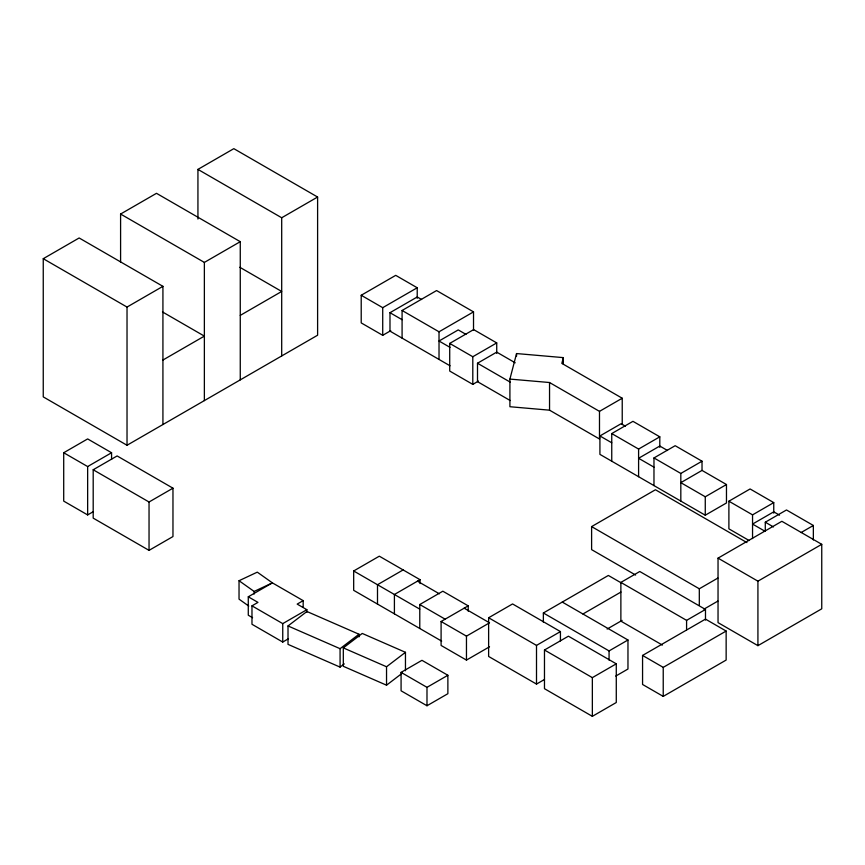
<?xml version="1.0" encoding="UTF-8"?>
<svg xmlns="http://www.w3.org/2000/svg" width="865" height="865" viewBox="0 0 865 865"><rect width="100%" height="100%" fill="white"/><g stroke="black" fill="none" stroke-linecap="round" stroke-linejoin="round"><path stroke-width="1.3" d="M509.907 379.086L549.545 382.525L599.488 411.362L599.488 438.998L549.545 410.172L509.907 406.723L509.907 379.086L516.556 353.558L563.342 357.623L563.342 364.208M563.342 357.623L561.839 363.376L622.227 398.235L622.227 424.564M344.281 663.898L340.075 667.11L288.013 644.371L288.013 625.946L306.934 611.501L359.007 634.24L359.007 636.867M340.075 667.11L340.075 648.685L359.007 634.24M402.312 673.143L386.536 685.188L343.318 666.31L343.318 647.885L362.24 633.44L405.458 652.318L405.458 670.743M386.536 685.188L386.536 666.764L405.458 652.318M197.934 219.04L197.934 169.399L233.831 148.661L317.606 197.036L317.606 335.22L127.025 445.259L43.25 396.884L43.25 258.7L79.148 237.972L162.923 286.337L162.923 424.52M120.592 262.344L120.592 214.044L156.489 193.317L240.265 241.681L240.265 379.876M43.25 258.7L127.025 307.064L162.923 286.337M120.592 214.044L204.367 262.409L240.265 241.681M197.934 169.399L281.698 217.764L317.606 197.036M162.923 360.035L204.367 336.117L162.479 311.93M240.265 315.39L281.698 291.462L239.821 267.274M93.344 511.637L87.646 514.924L63.707 501.105L63.707 452.741L87.646 438.923L111.574 452.741L111.574 459.456M390.764 330.679L382.719 335.317L361.213 322.904L361.213 295.268L395.716 275.351L417.222 287.764L417.222 298.295M63.707 452.741L87.646 466.559L111.574 452.741M93.193 469.76L117.121 455.942L172.968 488.184L172.968 536.549L149.04 550.367L93.193 518.124L93.193 469.76L149.04 502.003L172.968 488.184M361.213 295.268L382.719 307.68L417.222 287.764M450.027 365.798L389.985 331.133L389.985 312.697L417.222 296.976L421.623 299.517M402.084 338.118L402.084 310.481L436.587 290.554L473.523 311.876L473.523 330.311M402.084 310.481L439.02 331.803L473.523 311.876M478.496 381.087L472.798 384.374L449.714 371.053L449.714 343.416L473.652 329.597L496.726 342.918L496.726 353.45M449.714 343.416L472.798 356.737L496.726 342.918M510.177 400.527L477.502 381.66L477.502 363.235L496.726 352.131L515.226 362.813M252.58 617.707L248.277 615.22L248.277 596.796L272.389 582.869L303.172 600.645L303.172 607.219M288.488 638.727L282.747 642.046L251.975 624.271L251.975 605.846L257.965 602.386L248.277 596.796M599.488 411.362L622.227 398.235M441.669 641.127L353.677 590.33L353.677 570.976L379.313 556.184L420.033 579.691L420.033 583.561M303.172 600.645L297.182 604.105L306.859 609.695L306.859 612.323M726.47 484.53L705.267 496.78L680.82 482.659L702.023 470.419L726.47 484.53L726.47 502.965L705.267 515.205L599.921 454.374L599.921 435.949L621.124 423.709L625.427 426.196M251.975 605.846L282.747 623.622L306.859 609.695M611.75 461.207L611.75 433.57L632.953 421.331L659.8 436.825L659.8 447.356M403.122 569.927L377.497 584.729L377.497 604.073M611.75 433.57L638.597 449.065L659.8 436.825M420.033 579.691L394.408 594.493L394.408 613.836M653.972 485.589L653.972 457.942L675.176 445.702L702.023 461.207L702.023 470.419M419.774 628.477L419.774 604.527L442.837 591.206L468.203 605.857L468.203 611.177M653.972 457.942L680.82 473.447L702.023 461.207M635.613 575.041L591.606 549.632L591.606 526.601L655.432 489.752L746.917 542.582M489.525 646.782L466.462 660.092L441.096 645.452L441.096 621.502L468.203 605.857M544.474 679.479L536.505 684.085L488.628 656.449L488.628 617.761L512.567 603.943L560.434 631.58L560.434 640.922M401.079 672.375L421.958 660.319L447.875 675.273L447.875 693.698L426.986 705.754L401.079 690.8L401.079 672.375L426.986 687.329L447.875 675.273M441.096 621.502L466.462 636.143L489.525 622.822L464.17 608.182M749.166 540.549L728.892 528.839L728.892 501.203L750.096 488.963L773.753 502.619L773.753 513.14M543.361 622.216L543.361 612.982L608.355 575.452L620.984 582.751M662.374 645.074L620.875 621.113L620.875 582.415L639.776 571.505L705.483 609.447L705.483 620.119M728.892 501.203L752.55 514.859L773.753 502.619M582.923 613.999L620.951 592.049M488.628 617.761L536.505 645.398L560.434 631.58M779.538 515.172L773.753 511.831L752.55 524.071L765.287 531.424L765.287 522.211L786.49 509.972L813.349 525.477L813.349 539.955M544.474 650.004L568.413 636.186L616.28 663.823L616.28 702.51L592.352 716.339L544.474 688.691L544.474 650.004L592.352 677.641L616.28 663.823M718.037 558.141L781.863 521.292L821.75 544.323L821.75 608.809L757.924 645.658L718.037 622.627L718.037 558.141L757.924 581.172L821.75 544.323M607.122 629.05L622.108 620.4M591.606 526.601L699.309 588.784L717.874 578.069M801.066 532.559L813.349 525.477M543.361 612.982L609.068 650.923L627.968 640.003L627.968 669.023L615.739 676.084M703.948 609.144L717.874 601.099M620.875 582.415L686.583 620.356L705.483 609.447M642.565 655.443L705.483 619.113L726.146 631.05L726.146 660.06L663.228 696.39L642.565 684.464L642.565 655.443L663.228 667.369L726.146 631.05M239.032 580.718L257.294 572.154L272.389 582.869L254.126 591.444L239.032 580.718L239.032 599.142L248.742 606.041M343.318 647.885L386.536 666.764M288.013 625.946L340.075 648.685M667.488 450.481L659.8 446.037L638.597 458.277L653.972 467.165M465.954 334.366L458.245 329.911L439.02 341.015L450.027 347.373M765.287 522.211L773.461 526.936M389.985 312.697L402.084 319.693M477.502 363.235L510.177 382.103M599.921 435.949L611.75 442.783M562.261 602.072L627.968 640.003M417.471 581.172L439.377 593.823M419.774 604.527L445.129 619.167M353.677 570.976L419.774 609.133M757.924 581.172L757.924 645.658M752.55 514.859L752.55 538.549M705.267 496.78L705.267 515.205M699.309 588.784L699.309 605.424M686.583 620.356L686.583 629.688M680.82 473.447L680.82 501.084M663.228 667.369L663.228 696.39M638.597 449.065L638.597 476.712M609.068 650.923L609.068 660.157M592.352 677.641L592.352 716.339M549.545 382.525L549.545 410.172M536.505 645.398L536.505 684.085M516.556 353.558L516.556 356.196M472.798 356.737L472.798 384.374M466.462 636.143L466.462 660.092M439.02 331.803L439.02 359.44M426.986 687.329L426.986 705.754M382.719 307.68L382.719 335.317M282.747 623.622L282.747 642.046M281.698 217.764L281.698 355.947M254.126 591.444L254.126 594.071M204.367 262.409L204.367 400.603M149.04 502.003L149.04 550.367M127.025 307.064L127.025 445.259M87.646 466.559L87.646 514.924"/></g></svg>
